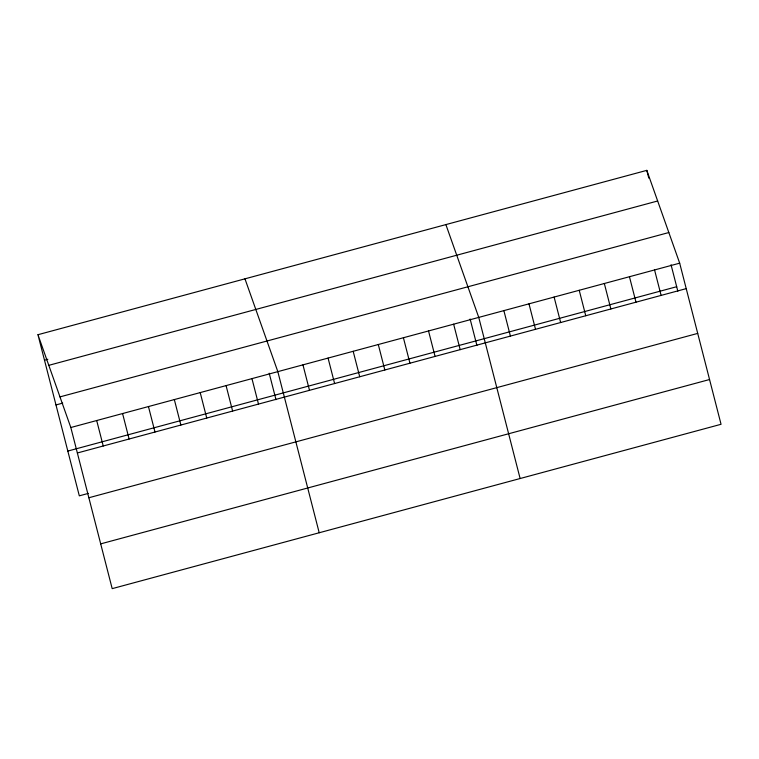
<?xml version="1.0" encoding="UTF-8"?>
<svg xmlns="http://www.w3.org/2000/svg" width="759" height="759" viewBox="0 0 759 759"><rect width="100%" height="100%" fill="white"/><g stroke="black" fill="none" stroke-linecap="round" stroke-linejoin="round"><path stroke-width="1.14" d="M37.95 334.71L646.81 170.358L679.684 263.164L721.05 424.29L112.19 588.642L70.824 427.516L37.95 334.71L79.316 495.836L88.319 493.397M44.487 360.174L47.864 359.263M48.794 365.335L657.655 200.983M59.98 396.891L668.831 232.539M55.986 404.936L62.731 403.114M70.824 427.516L679.684 263.164M67.826 451.064L676.686 286.712M77.361 452.981L686.221 288.629M88.86 497.752L697.711 333.4M100.7 543.871L709.551 379.528M445.884 224.598L478.758 317.404L520.124 478.531M244.958 278.828L277.832 371.635L319.207 532.761M646.81 170.358L648.793 178.109M671.041 264.749L677.834 291.19M654.562 269.948L661.108 295.412M629.448 276.731L635.985 302.196M604.335 283.505L610.872 308.97M579.221 290.289L585.758 315.753M554.108 297.063L560.645 322.528M528.985 303.847L535.522 329.311M503.872 310.621L510.409 336.085M470.115 318.989L476.908 345.43M453.645 324.188L460.182 349.643M428.531 330.962L435.068 356.426M403.409 337.746L409.945 363.21M378.295 344.52L384.832 369.984M353.182 351.303L359.719 376.768M328.068 358.077L334.605 383.542M302.955 364.861L309.492 390.325M269.198 373.219L275.982 399.661M251.96 378.627L258.496 404.092M226.078 385.61L232.624 411.074M200.205 392.593L206.742 418.057M174.333 399.576L180.87 425.04M148.451 406.558L154.988 432.023M122.578 413.551L129.115 439.015M96.697 420.533L103.233 445.998"/></g></svg>
